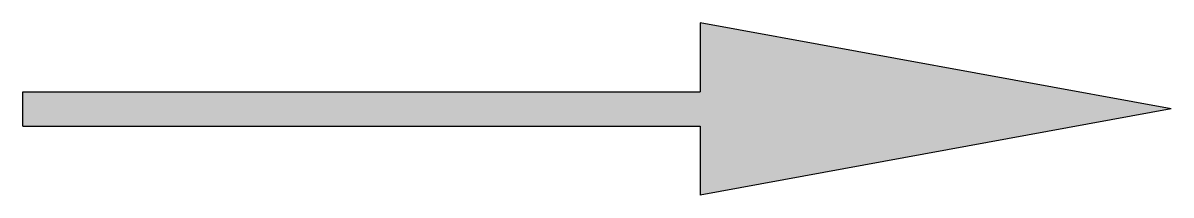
# Model space of a CAD drawing. Header units: metres. Extents: x 0 to 5, y -0.38 to 0.38.
import ezdxf

# ---------------------------------------------------------------- set-up
doc = ezdxf.new("R2010")
doc.units = ezdxf.units.M
doc.header["$LTSCALE"] = 0.2

msp = doc.modelspace()

# ---------------------------------------------------------------- hatches: boundary and pattern name
msp.add_hatch(color=256).paths.add_polyline_path([(2.95, 0.375), (2.95, 0.075), (0, 0.075), (0, -0.075), (2.95, -0.075), (2.95, -0.375), (5, 0)])

# ---------------------------------------------------------------- linework, layer by layer
for p, q in [((2.95, 0.375), (2.95, 0.075)), ((5, 0), (2.95, 0.375)), ((0, 0.075), (2.95, 0.075)), ((0, -0.075), (0, 0.075)), ((5, 0), (2.95, -0.375)), ((0, -0.075), (2.95, -0.075)), ((2.95, -0.075), (2.95, -0.375))]:
    msp.add_line(p, q)

doc.saveas('drawing.dxf')
